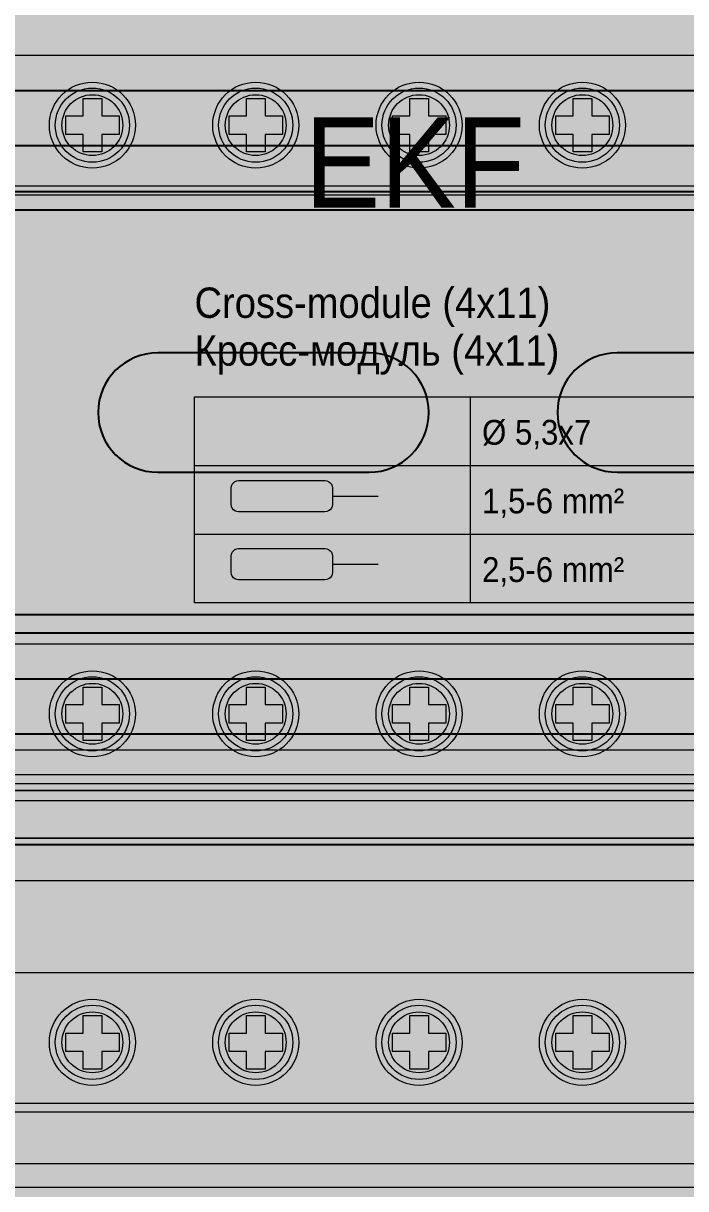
# Model space of a CAD drawing. Header units: millimetres. Extents: x -205 to 4335, y 0 to 4234.
# Drawn here: x 1491.1 to 1527.2, y 3467.2 to 3530.6 of the extents above; entities that cross this region are included whole.
import ezdxf

# ---------------------------------------------------------------- set-up
doc = ezdxf.new("R2010")
doc.units = ezdxf.units.MM
doc.layers.add('CP_DEVICES', color=7, linetype='Continuous')
for name, color, linetype, lineweight in [('EKF_DETAILS', 7, 'Continuous', 5), ('EKF_FILL', 7, 'Continuous', 5), ('EKF_LABELS', 7, 'Continuous', 5), ('EKF_TERMINALS', 7, 'Continuous', 5)]:
    doc.layers.add(name, color=color, linetype=linetype, lineweight=lineweight)
doc.styles.add('EKF_ARIAL', font='arial.ttf')

# ---------------------------------------------------------------- blocks, each defined once
blk = doc.blocks.new('A$Ca0305565')
at = {"color": 7, "linetype": 'Continuous', "lineweight": 25}
for p, q in [((414.5, 91.5), (35.5, 91.5)), ((414.5, 86), (35.5, 86)), ((68.25, 77.25), (56.75, 77.25)), ((93.25, 77.25), (81.75, 77.25)), ((56.75, 70.75), (68.25, 70.75)), ((81.75, 70.75), (93.25, 70.75)), ((414.5, 62), (35.5, 62)), ((414.5, 56.5), (35.5, 56.5)), ((35.5, 50.5), (414.5, 50.5))]:
    blk.add_line(p, q, dxfattribs=at)
at = {"color": 8, "linetype": 'Continuous', "lineweight": 25}
for p, q in [((414.5, 88.5), (35.5, 88.5)), ((414.5, 85), (35.5, 85)), ((414.5, 63), (35.5, 63)), ((414.5, 59.5), (35.5, 59.5))]:
    blk.add_line(p, q, dxfattribs=at)
at = {"color": 7, "linetype": 'Continuous', "lineweight": 25}
for centre, start, end in [((56.75, 74), 90, 270), ((68.25, 74), 0, 90), ((81.75, 74), 90, 270), ((68.25, 74), 270, 0)]:
    blk.add_arc(centre, 3.25, start, end, dxfattribs=at)
blk = doc.blocks.new('*U307')
blk.add_blockref('A$Ca0305565', (-12.005, 536.234))
blk = doc.blocks.new('EKF_CM_4x11')
at = {"layer": 'EKF_FILL', "true_color": 0xe3e8e5}
blk.add_hatch(color=254, dxfattribs=at).paths.add_polyline_path([(105.3, 88.1), (105.611, 88.059), (105.9, 87.939), (106.149, 87.749), (106.339, 87.5), (106.459, 87.211), (106.5, 86.9), (106.5, 1.2), (106.459, 0.889), (106.339, 0.6), (106.149, 0.351), (105.9, 0.161), (105.611, 0.041), (105.3, 0), (1.2, 0), (0.889, 0.041), (0.6, 0.161), (0.351, 0.351), (0.161, 0.6), (0.041, 0.889), (0, 1.2), (0, 86.9), (0.041, 87.211), (0.161, 87.5), (0.351, 87.749), (0.6, 87.939), (0.889, 88.059), (1.2, 88.1)])
at = {"layer": 'EKF_FILL', "true_color": 0x55564e}
blk.add_hatch(color=251, dxfattribs=at).paths.add_polyline_path([(103.3, 87.7), (103.481, 87.676), (103.65, 87.606), (103.795, 87.495), (103.906, 87.35), (103.976, 87.181), (104, 87), (104, 1.4), (103.976, 1.219), (103.906, 1.05), (103.795, 0.905), (103.65, 0.794), (103.481, 0.724), (103.3, 0.7), (3.2, 0.7), (3.019, 0.724), (2.85, 0.794), (2.705, 0.905), (2.594, 1.05), (2.524, 1.219), (2.5, 1.4), (2.5, 87), (2.524, 87.181), (2.594, 87.35), (2.705, 87.495), (2.85, 87.606), (3.019, 87.676), (3.2, 87.7)])
at = {"layer": 'EKF_FILL', "true_color": 0x66665a}
blk.add_hatch(color=251, dxfattribs=at).paths.add_polyline_path([(102.1, 86.5), (102.204, 86.486), (102.3, 86.446), (102.383, 86.383), (102.446, 86.3), (102.486, 86.204), (102.5, 86.1), (102.5, 2.3), (102.486, 2.196), (102.446, 2.1), (102.383, 2.017), (102.3, 1.954), (102.204, 1.914), (102.1, 1.9), (4.4, 1.9), (4.296, 1.914), (4.2, 1.954), (4.117, 2.017), (4.054, 2.1), (4.014, 2.196), (4, 2.3), (4, 86.1), (4.014, 86.204), (4.054, 86.3), (4.117, 86.383), (4.2, 86.446), (4.296, 86.486), (4.4, 86.5)])
at = {"layer": 'EKF_FILL', "true_color": 0x8b805d}
for points in [[(100, 63.481), (100.104, 63.467), (100.2, 63.427), (100.283, 63.363), (100.346, 63.281), (100.386, 63.184), (100.4, 63.081), (100.4, 56.281), (100.386, 56.177), (100.346, 56.081), (100.283, 55.998), (100.2, 55.934), (100.104, 55.894), (100, 55.881), (6.5, 55.881), (6.396, 55.894), (6.3, 55.934), (6.217, 55.998), (6.154, 56.081), (6.114, 56.177), (6.1, 56.281), (6.1, 63.081), (6.114, 63.184), (6.154, 63.281), (6.217, 63.363), (6.3, 63.427), (6.396, 63.467), (6.5, 63.481)], [(100, 31.463), (100.104, 31.45), (100.2, 31.41), (100.283, 31.346), (100.346, 31.264), (100.386, 31.167), (100.4, 31.064), (100.4, 24.264), (100.386, 24.16), (100.346, 24.064), (100.283, 23.981), (100.2, 23.917), (100.104, 23.877), (100, 23.863), (6.5, 23.863), (6.396, 23.877), (6.3, 23.917), (6.217, 23.981), (6.154, 24.064), (6.114, 24.16), (6.1, 24.264), (6.1, 31.064), (6.114, 31.167), (6.154, 31.264), (6.217, 31.346), (6.3, 31.41), (6.396, 31.45), (6.5, 31.463)], [(100, 13.596), (100.104, 13.582), (100.2, 13.542), (100.283, 13.478), (100.346, 13.396), (100.386, 13.299), (100.4, 13.196), (100.4, 6.396), (100.386, 6.292), (100.346, 6.196), (100.283, 6.113), (100.2, 6.049), (100.104, 6.009), (100, 5.996), (6.5, 5.996), (6.396, 6.009), (6.3, 6.049), (6.217, 6.113), (6.154, 6.196), (6.114, 6.292), (6.1, 6.396), (6.1, 13.196), (6.114, 13.299), (6.154, 13.396), (6.217, 13.478), (6.3, 13.542), (6.396, 13.582), (6.5, 13.596)]]:
    blk.add_hatch(color=45, dxfattribs=at).paths.add_polyline_path(points)
at = {"layer": 'EKF_FILL', "true_color": 0x625f4e}
for points in [[(20.03, 59.681), (20.01, 59.375), (19.95, 59.075), (19.852, 58.785), (19.716, 58.511), (19.546, 58.256), (19.345, 58.026), (19.115, 57.824), (18.86, 57.654), (18.585, 57.519), (18.296, 57.42), (17.995, 57.361), (17.69, 57.341), (17.385, 57.361), (17.084, 57.42), (16.795, 57.519), (16.52, 57.654), (16.265, 57.824), (16.035, 58.026), (15.834, 58.256), (15.664, 58.511), (15.528, 58.785), (15.43, 59.075), (15.37, 59.375), (15.35, 59.681), (15.37, 59.986), (15.43, 60.286), (15.528, 60.576), (15.664, 60.851), (15.834, 61.105), (16.035, 61.335), (16.265, 61.537), (16.52, 61.707), (16.795, 61.842), (17.084, 61.941), (17.385, 62.001), (17.69, 62.021), (17.995, 62.001), (18.296, 61.941), (18.585, 61.842), (18.86, 61.707), (19.115, 61.537), (19.345, 61.335), (19.546, 61.105), (19.716, 60.851), (19.852, 60.576), (19.95, 60.286), (20.01, 59.986)], [(28.92, 59.681), (28.9, 59.375), (28.84, 59.075), (28.742, 58.785), (28.606, 58.511), (28.436, 58.256), (28.235, 58.026), (28.005, 57.824), (27.75, 57.654), (27.475, 57.519), (27.186, 57.42), (26.885, 57.361), (26.58, 57.341), (26.275, 57.361), (25.974, 57.42), (25.685, 57.519), (25.41, 57.654), (25.155, 57.824), (24.925, 58.026), (24.724, 58.256), (24.554, 58.511), (24.418, 58.785), (24.32, 59.075), (24.26, 59.375), (24.24, 59.681), (24.26, 59.986), (24.32, 60.286), (24.418, 60.576), (24.554, 60.851), (24.724, 61.105), (24.925, 61.335), (25.155, 61.537), (25.41, 61.707), (25.685, 61.842), (25.974, 61.941), (26.275, 62.001), (26.58, 62.021), (26.885, 62.001), (27.186, 61.941), (27.475, 61.842), (27.75, 61.707), (28.005, 61.537), (28.235, 61.335), (28.436, 61.105), (28.606, 60.851), (28.742, 60.576), (28.84, 60.286), (28.9, 59.986)], [(37.81, 59.681), (37.79, 59.375), (37.73, 59.075), (37.632, 58.785), (37.496, 58.511), (37.326, 58.256), (37.125, 58.026), (36.895, 57.824), (36.64, 57.654), (36.365, 57.519), (36.076, 57.42), (35.775, 57.361), (35.47, 57.341), (35.165, 57.361), (34.864, 57.42), (34.575, 57.519), (34.3, 57.654), (34.045, 57.824), (33.815, 58.026), (33.614, 58.256), (33.444, 58.511), (33.308, 58.785), (33.21, 59.075), (33.15, 59.375), (33.13, 59.681), (33.15, 59.986), (33.21, 60.286), (33.308, 60.576), (33.444, 60.851), (33.614, 61.105), (33.815, 61.335), (34.045, 61.537), (34.3, 61.707), (34.575, 61.842), (34.864, 61.941), (35.165, 62.001), (35.47, 62.021), (35.775, 62.001), (36.076, 61.941), (36.365, 61.842), (36.64, 61.707), (36.895, 61.537), (37.125, 61.335), (37.326, 61.105), (37.496, 60.851), (37.632, 60.576), (37.73, 60.286), (37.79, 59.986)], [(46.7, 59.681), (46.68, 59.375), (46.62, 59.075), (46.522, 58.785), (46.386, 58.511), (46.216, 58.256), (46.015, 58.026), (45.785, 57.824), (45.53, 57.654), (45.255, 57.519), (44.966, 57.42), (44.665, 57.361), (44.36, 57.341), (44.055, 57.361), (43.754, 57.42), (43.465, 57.519), (43.19, 57.654), (42.935, 57.824), (42.705, 58.026), (42.504, 58.256), (42.334, 58.511), (42.198, 58.785), (42.1, 59.075), (42.04, 59.375), (42.02, 59.681), (42.04, 59.986), (42.1, 60.286), (42.198, 60.576), (42.334, 60.851), (42.504, 61.105), (42.705, 61.335), (42.935, 61.537), (43.19, 61.707), (43.465, 61.842), (43.754, 61.941), (44.055, 62.001), (44.36, 62.021), (44.665, 62.001), (44.966, 61.941), (45.255, 61.842), (45.53, 61.707), (45.785, 61.537), (46.015, 61.335), (46.216, 61.105), (46.386, 60.851), (46.522, 60.576), (46.62, 60.286), (46.68, 59.986)], [(20.03, 27.664), (20.01, 27.358), (19.95, 27.058), (19.852, 26.768), (19.716, 26.494), (19.546, 26.239), (19.345, 26.009), (19.115, 25.807), (18.86, 25.637), (18.585, 25.502), (18.296, 25.403), (17.995, 25.344), (17.69, 25.324), (17.385, 25.344), (17.084, 25.403), (16.795, 25.502), (16.52, 25.637), (16.265, 25.807), (16.035, 26.009), (15.834, 26.239), (15.664, 26.494), (15.528, 26.768), (15.43, 27.058), (15.37, 27.358), (15.35, 27.664), (15.37, 27.969), (15.43, 28.269), (15.528, 28.559), (15.664, 28.834), (15.834, 29.088), (16.035, 29.318), (16.265, 29.52), (16.52, 29.69), (16.795, 29.825), (17.084, 29.924), (17.385, 29.983), (17.69, 30.004), (17.995, 29.983), (18.296, 29.924), (18.585, 29.825), (18.86, 29.69), (19.115, 29.52), (19.345, 29.318), (19.546, 29.088), (19.716, 28.834), (19.852, 28.559), (19.95, 28.269), (20.01, 27.969)], [(28.92, 27.664), (28.9, 27.358), (28.84, 27.058), (28.742, 26.768), (28.606, 26.494), (28.436, 26.239), (28.235, 26.009), (28.005, 25.807), (27.75, 25.637), (27.475, 25.502), (27.186, 25.403), (26.885, 25.344), (26.58, 25.324), (26.275, 25.344), (25.974, 25.403), (25.685, 25.502), (25.41, 25.637), (25.155, 25.807), (24.925, 26.009), (24.724, 26.239), (24.554, 26.494), (24.418, 26.768), (24.32, 27.058), (24.26, 27.358), (24.24, 27.664), (24.26, 27.969), (24.32, 28.269), (24.418, 28.559), (24.554, 28.834), (24.724, 29.088), (24.925, 29.318), (25.155, 29.52), (25.41, 29.69), (25.685, 29.825), (25.974, 29.924), (26.275, 29.983), (26.58, 30.004), (26.885, 29.983), (27.186, 29.924), (27.475, 29.825), (27.75, 29.69), (28.005, 29.52), (28.235, 29.318), (28.436, 29.088), (28.606, 28.834), (28.742, 28.559), (28.84, 28.269), (28.9, 27.969)], [(37.81, 27.664), (37.79, 27.358), (37.73, 27.058), (37.632, 26.768), (37.496, 26.494), (37.326, 26.239), (37.125, 26.009), (36.895, 25.807), (36.64, 25.637), (36.365, 25.502), (36.076, 25.403), (35.775, 25.344), (35.47, 25.324), (35.165, 25.344), (34.864, 25.403), (34.575, 25.502), (34.3, 25.637), (34.045, 25.807), (33.815, 26.009), (33.614, 26.239), (33.444, 26.494), (33.308, 26.768), (33.21, 27.058), (33.15, 27.358), (33.13, 27.664), (33.15, 27.969), (33.21, 28.269), (33.308, 28.559), (33.444, 28.834), (33.614, 29.088), (33.815, 29.318), (34.045, 29.52), (34.3, 29.69), (34.575, 29.825), (34.864, 29.924), (35.165, 29.983), (35.47, 30.004), (35.775, 29.983), (36.076, 29.924), (36.365, 29.825), (36.64, 29.69), (36.895, 29.52), (37.125, 29.318), (37.326, 29.088), (37.496, 28.834), (37.632, 28.559), (37.73, 28.269), (37.79, 27.969)], [(46.7, 27.664), (46.68, 27.358), (46.62, 27.058), (46.522, 26.768), (46.386, 26.494), (46.216, 26.239), (46.015, 26.009), (45.785, 25.807), (45.53, 25.637), (45.255, 25.502), (44.966, 25.403), (44.665, 25.344), (44.36, 25.324), (44.055, 25.344), (43.754, 25.403), (43.465, 25.502), (43.19, 25.637), (42.935, 25.807), (42.705, 26.009), (42.504, 26.239), (42.334, 26.494), (42.198, 26.768), (42.1, 27.058), (42.04, 27.358), (42.02, 27.664), (42.04, 27.969), (42.1, 28.269), (42.198, 28.559), (42.334, 28.834), (42.504, 29.088), (42.705, 29.318), (42.935, 29.52), (43.19, 29.69), (43.465, 29.825), (43.754, 29.924), (44.055, 29.983), (44.36, 30.004), (44.665, 29.983), (44.966, 29.924), (45.255, 29.825), (45.53, 29.69), (45.785, 29.52), (46.015, 29.318), (46.216, 29.088), (46.386, 28.834), (46.522, 28.559), (46.62, 28.269), (46.68, 27.969)], [(20.03, 9.796), (20.01, 9.49), (19.95, 9.19), (19.852, 8.9), (19.716, 8.626), (19.546, 8.371), (19.345, 8.141), (19.115, 7.939), (18.86, 7.769), (18.585, 7.634), (18.296, 7.535), (17.995, 7.476), (17.69, 7.456), (17.385, 7.476), (17.084, 7.535), (16.795, 7.634), (16.52, 7.769), (16.265, 7.939), (16.035, 8.141), (15.834, 8.371), (15.664, 8.626), (15.528, 8.9), (15.43, 9.19), (15.37, 9.49), (15.35, 9.796), (15.37, 10.101), (15.43, 10.401), (15.528, 10.691), (15.664, 10.966), (15.834, 11.22), (16.035, 11.45), (16.265, 11.652), (16.52, 11.822), (16.795, 11.957), (17.084, 12.056), (17.385, 12.116), (17.69, 12.136), (17.995, 12.116), (18.296, 12.056), (18.585, 11.957), (18.86, 11.822), (19.115, 11.652), (19.345, 11.45), (19.546, 11.22), (19.716, 10.966), (19.852, 10.691), (19.95, 10.401), (20.01, 10.101)], [(28.92, 9.796), (28.9, 9.49), (28.84, 9.19), (28.742, 8.9), (28.606, 8.626), (28.436, 8.371), (28.235, 8.141), (28.005, 7.939), (27.75, 7.769), (27.475, 7.634), (27.186, 7.535), (26.885, 7.476), (26.58, 7.456), (26.275, 7.476), (25.974, 7.535), (25.685, 7.634), (25.41, 7.769), (25.155, 7.939), (24.925, 8.141), (24.724, 8.371), (24.554, 8.626), (24.418, 8.9), (24.32, 9.19), (24.26, 9.49), (24.24, 9.796), (24.26, 10.101), (24.32, 10.401), (24.418, 10.691), (24.554, 10.966), (24.724, 11.22), (24.925, 11.45), (25.155, 11.652), (25.41, 11.822), (25.685, 11.957), (25.974, 12.056), (26.275, 12.116), (26.58, 12.136), (26.885, 12.116), (27.186, 12.056), (27.475, 11.957), (27.75, 11.822), (28.005, 11.652), (28.235, 11.45), (28.436, 11.22), (28.606, 10.966), (28.742, 10.691), (28.84, 10.401), (28.9, 10.101)], [(37.81, 9.796), (37.79, 9.49), (37.73, 9.19), (37.632, 8.9), (37.496, 8.626), (37.326, 8.371), (37.125, 8.141), (36.895, 7.939), (36.64, 7.769), (36.365, 7.634), (36.076, 7.535), (35.775, 7.476), (35.47, 7.456), (35.165, 7.476), (34.864, 7.535), (34.575, 7.634), (34.3, 7.769), (34.045, 7.939), (33.815, 8.141), (33.614, 8.371), (33.444, 8.626), (33.308, 8.9), (33.21, 9.19), (33.15, 9.49), (33.13, 9.796), (33.15, 10.101), (33.21, 10.401), (33.308, 10.691), (33.444, 10.966), (33.614, 11.22), (33.815, 11.45), (34.045, 11.652), (34.3, 11.822), (34.575, 11.957), (34.864, 12.056), (35.165, 12.116), (35.47, 12.136), (35.775, 12.116), (36.076, 12.056), (36.365, 11.957), (36.64, 11.822), (36.895, 11.652), (37.125, 11.45), (37.326, 11.22), (37.496, 10.966), (37.632, 10.691), (37.73, 10.401), (37.79, 10.101)], [(46.7, 9.796), (46.68, 9.49), (46.62, 9.19), (46.522, 8.9), (46.386, 8.626), (46.216, 8.371), (46.015, 8.141), (45.785, 7.939), (45.53, 7.769), (45.255, 7.634), (44.966, 7.535), (44.665, 7.476), (44.36, 7.456), (44.055, 7.476), (43.754, 7.535), (43.465, 7.634), (43.19, 7.769), (42.935, 7.939), (42.705, 8.141), (42.504, 8.371), (42.334, 8.626), (42.198, 8.9), (42.1, 9.19), (42.04, 9.49), (42.02, 9.796), (42.04, 10.101), (42.1, 10.401), (42.198, 10.691), (42.334, 10.966), (42.504, 11.22), (42.705, 11.45), (42.935, 11.652), (43.19, 11.822), (43.465, 11.957), (43.754, 12.056), (44.055, 12.116), (44.36, 12.136), (44.665, 12.116), (44.966, 12.056), (45.255, 11.957), (45.53, 11.822), (45.785, 11.652), (46.015, 11.45), (46.216, 11.22), (46.386, 10.966), (46.522, 10.691), (46.62, 10.401), (46.68, 10.101)]]:
    blk.add_hatch(color=251, dxfattribs=at).paths.add_polyline_path(points)
at = {"layer": 'EKF_FILL', "true_color": 0x909087}
for points in [[(19.71, 59.681), (19.693, 59.417), (19.641, 59.158), (19.556, 58.908), (19.439, 58.671), (19.293, 58.451), (19.118, 58.252), (18.92, 58.078), (18.7, 57.931), (18.463, 57.814), (18.213, 57.729), (17.954, 57.678), (17.69, 57.661), (17.426, 57.678), (17.167, 57.729), (16.917, 57.814), (16.68, 57.931), (16.46, 58.078), (16.262, 58.252), (16.087, 58.451), (15.941, 58.671), (15.824, 58.908), (15.739, 59.158), (15.687, 59.417), (15.67, 59.681), (15.687, 59.944), (15.739, 60.203), (15.824, 60.454), (15.941, 60.691), (16.087, 60.91), (16.262, 61.109), (16.46, 61.283), (16.68, 61.43), (16.917, 61.547), (17.167, 61.632), (17.426, 61.683), (17.69, 61.701), (17.954, 61.683), (18.213, 61.632), (18.463, 61.547), (18.7, 61.43), (18.92, 61.283), (19.118, 61.109), (19.293, 60.91), (19.439, 60.691), (19.556, 60.454), (19.641, 60.203), (19.693, 59.944)], [(28.6, 59.681), (28.583, 59.417), (28.531, 59.158), (28.446, 58.908), (28.329, 58.671), (28.183, 58.451), (28.008, 58.252), (27.81, 58.078), (27.59, 57.931), (27.353, 57.814), (27.103, 57.729), (26.844, 57.678), (26.58, 57.661), (26.316, 57.678), (26.057, 57.729), (25.807, 57.814), (25.57, 57.931), (25.35, 58.078), (25.152, 58.252), (24.977, 58.451), (24.831, 58.671), (24.714, 58.908), (24.629, 59.158), (24.577, 59.417), (24.56, 59.681), (24.577, 59.944), (24.629, 60.203), (24.714, 60.454), (24.831, 60.691), (24.977, 60.91), (25.152, 61.109), (25.35, 61.283), (25.57, 61.43), (25.807, 61.547), (26.057, 61.632), (26.316, 61.683), (26.58, 61.701), (26.844, 61.683), (27.103, 61.632), (27.353, 61.547), (27.59, 61.43), (27.81, 61.283), (28.008, 61.109), (28.183, 60.91), (28.329, 60.691), (28.446, 60.454), (28.531, 60.203), (28.583, 59.944)], [(37.49, 59.681), (37.473, 59.417), (37.421, 59.158), (37.336, 58.908), (37.219, 58.671), (37.073, 58.451), (36.898, 58.252), (36.7, 58.078), (36.48, 57.931), (36.243, 57.814), (35.993, 57.729), (35.734, 57.678), (35.47, 57.661), (35.206, 57.678), (34.947, 57.729), (34.697, 57.814), (34.46, 57.931), (34.24, 58.078), (34.042, 58.252), (33.867, 58.451), (33.721, 58.671), (33.604, 58.908), (33.519, 59.158), (33.467, 59.417), (33.45, 59.681), (33.467, 59.944), (33.519, 60.203), (33.604, 60.454), (33.721, 60.691), (33.867, 60.91), (34.042, 61.109), (34.24, 61.283), (34.46, 61.43), (34.697, 61.547), (34.947, 61.632), (35.206, 61.683), (35.47, 61.701), (35.734, 61.683), (35.993, 61.632), (36.243, 61.547), (36.48, 61.43), (36.7, 61.283), (36.898, 61.109), (37.073, 60.91), (37.219, 60.691), (37.336, 60.454), (37.421, 60.203), (37.473, 59.944)], [(46.38, 59.681), (46.363, 59.417), (46.311, 59.158), (46.226, 58.908), (46.109, 58.671), (45.963, 58.451), (45.788, 58.252), (45.59, 58.078), (45.37, 57.931), (45.133, 57.814), (44.883, 57.729), (44.624, 57.678), (44.36, 57.661), (44.096, 57.678), (43.837, 57.729), (43.587, 57.814), (43.35, 57.931), (43.13, 58.078), (42.932, 58.252), (42.757, 58.451), (42.611, 58.671), (42.494, 58.908), (42.409, 59.158), (42.357, 59.417), (42.34, 59.681), (42.357, 59.944), (42.409, 60.203), (42.494, 60.454), (42.611, 60.691), (42.757, 60.91), (42.932, 61.109), (43.13, 61.283), (43.35, 61.43), (43.587, 61.547), (43.837, 61.632), (44.096, 61.683), (44.36, 61.701), (44.624, 61.683), (44.883, 61.632), (45.133, 61.547), (45.37, 61.43), (45.59, 61.283), (45.788, 61.109), (45.963, 60.91), (46.109, 60.691), (46.226, 60.454), (46.311, 60.203), (46.363, 59.944)], [(19.71, 27.664), (19.693, 27.4), (19.641, 27.141), (19.556, 26.89), (19.439, 26.654), (19.293, 26.434), (19.118, 26.235), (18.92, 26.061), (18.7, 25.914), (18.463, 25.797), (18.213, 25.712), (17.954, 25.661), (17.69, 25.643), (17.426, 25.661), (17.167, 25.712), (16.917, 25.797), (16.68, 25.914), (16.46, 26.061), (16.262, 26.235), (16.087, 26.434), (15.941, 26.654), (15.824, 26.89), (15.739, 27.141), (15.687, 27.4), (15.67, 27.664), (15.687, 27.927), (15.739, 28.186), (15.824, 28.437), (15.941, 28.674), (16.087, 28.893), (16.262, 29.092), (16.46, 29.266), (16.68, 29.413), (16.917, 29.53), (17.167, 29.615), (17.426, 29.666), (17.69, 29.684), (17.954, 29.666), (18.213, 29.615), (18.463, 29.53), (18.7, 29.413), (18.92, 29.266), (19.118, 29.092), (19.293, 28.893), (19.439, 28.674), (19.556, 28.437), (19.641, 28.186), (19.693, 27.927)], [(28.6, 27.664), (28.583, 27.4), (28.531, 27.141), (28.446, 26.89), (28.329, 26.654), (28.183, 26.434), (28.008, 26.235), (27.81, 26.061), (27.59, 25.914), (27.353, 25.797), (27.103, 25.712), (26.844, 25.661), (26.58, 25.643), (26.316, 25.661), (26.057, 25.712), (25.807, 25.797), (25.57, 25.914), (25.35, 26.061), (25.152, 26.235), (24.977, 26.434), (24.831, 26.654), (24.714, 26.89), (24.629, 27.141), (24.577, 27.4), (24.56, 27.664), (24.577, 27.927), (24.629, 28.186), (24.714, 28.437), (24.831, 28.674), (24.977, 28.893), (25.152, 29.092), (25.35, 29.266), (25.57, 29.413), (25.807, 29.53), (26.057, 29.615), (26.316, 29.666), (26.58, 29.684), (26.844, 29.666), (27.103, 29.615), (27.353, 29.53), (27.59, 29.413), (27.81, 29.266), (28.008, 29.092), (28.183, 28.893), (28.329, 28.674), (28.446, 28.437), (28.531, 28.186), (28.583, 27.927)], [(37.49, 27.664), (37.473, 27.4), (37.421, 27.141), (37.336, 26.89), (37.219, 26.654), (37.073, 26.434), (36.898, 26.235), (36.7, 26.061), (36.48, 25.914), (36.243, 25.797), (35.993, 25.712), (35.734, 25.661), (35.47, 25.643), (35.206, 25.661), (34.947, 25.712), (34.697, 25.797), (34.46, 25.914), (34.24, 26.061), (34.042, 26.235), (33.867, 26.434), (33.721, 26.654), (33.604, 26.89), (33.519, 27.141), (33.467, 27.4), (33.45, 27.664), (33.467, 27.927), (33.519, 28.186), (33.604, 28.437), (33.721, 28.674), (33.867, 28.893), (34.042, 29.092), (34.24, 29.266), (34.46, 29.413), (34.697, 29.53), (34.947, 29.615), (35.206, 29.666), (35.47, 29.684), (35.734, 29.666), (35.993, 29.615), (36.243, 29.53), (36.48, 29.413), (36.7, 29.266), (36.898, 29.092), (37.073, 28.893), (37.219, 28.674), (37.336, 28.437), (37.421, 28.186), (37.473, 27.927)], [(46.38, 27.664), (46.363, 27.4), (46.311, 27.141), (46.226, 26.89), (46.109, 26.654), (45.963, 26.434), (45.788, 26.235), (45.59, 26.061), (45.37, 25.914), (45.133, 25.797), (44.883, 25.712), (44.624, 25.661), (44.36, 25.643), (44.096, 25.661), (43.837, 25.712), (43.587, 25.797), (43.35, 25.914), (43.13, 26.061), (42.932, 26.235), (42.757, 26.434), (42.611, 26.654), (42.494, 26.89), (42.409, 27.141), (42.357, 27.4), (42.34, 27.664), (42.357, 27.927), (42.409, 28.186), (42.494, 28.437), (42.611, 28.674), (42.757, 28.893), (42.932, 29.092), (43.13, 29.266), (43.35, 29.413), (43.587, 29.53), (43.837, 29.615), (44.096, 29.666), (44.36, 29.684), (44.624, 29.666), (44.883, 29.615), (45.133, 29.53), (45.37, 29.413), (45.59, 29.266), (45.788, 29.092), (45.963, 28.893), (46.109, 28.674), (46.226, 28.437), (46.311, 28.186), (46.363, 27.927)], [(19.71, 9.796), (19.693, 9.532), (19.641, 9.273), (19.556, 9.023), (19.439, 8.786), (19.293, 8.566), (19.118, 8.367), (18.92, 8.193), (18.7, 8.046), (18.463, 7.929), (18.213, 7.844), (17.954, 7.793), (17.69, 7.776), (17.426, 7.793), (17.167, 7.844), (16.917, 7.929), (16.68, 8.046), (16.46, 8.193), (16.262, 8.367), (16.087, 8.566), (15.941, 8.786), (15.824, 9.023), (15.739, 9.273), (15.687, 9.532), (15.67, 9.796), (15.687, 10.059), (15.739, 10.318), (15.824, 10.569), (15.941, 10.806), (16.087, 11.025), (16.262, 11.224), (16.46, 11.398), (16.68, 11.545), (16.917, 11.662), (17.167, 11.747), (17.426, 11.798), (17.69, 11.816), (17.954, 11.798), (18.213, 11.747), (18.463, 11.662), (18.7, 11.545), (18.92, 11.398), (19.118, 11.224), (19.293, 11.025), (19.439, 10.806), (19.556, 10.569), (19.641, 10.318), (19.693, 10.059)], [(28.6, 9.796), (28.583, 9.532), (28.531, 9.273), (28.446, 9.023), (28.329, 8.786), (28.183, 8.566), (28.008, 8.367), (27.81, 8.193), (27.59, 8.046), (27.353, 7.929), (27.103, 7.844), (26.844, 7.793), (26.58, 7.776), (26.316, 7.793), (26.057, 7.844), (25.807, 7.929), (25.57, 8.046), (25.35, 8.193), (25.152, 8.367), (24.977, 8.566), (24.831, 8.786), (24.714, 9.023), (24.629, 9.273), (24.577, 9.532), (24.56, 9.796), (24.577, 10.059), (24.629, 10.318), (24.714, 10.569), (24.831, 10.806), (24.977, 11.025), (25.152, 11.224), (25.35, 11.398), (25.57, 11.545), (25.807, 11.662), (26.057, 11.747), (26.316, 11.798), (26.58, 11.816), (26.844, 11.798), (27.103, 11.747), (27.353, 11.662), (27.59, 11.545), (27.81, 11.398), (28.008, 11.224), (28.183, 11.025), (28.329, 10.806), (28.446, 10.569), (28.531, 10.318), (28.583, 10.059)], [(37.49, 9.796), (37.473, 9.532), (37.421, 9.273), (37.336, 9.023), (37.219, 8.786), (37.073, 8.566), (36.898, 8.367), (36.7, 8.193), (36.48, 8.046), (36.243, 7.929), (35.993, 7.844), (35.734, 7.793), (35.47, 7.776), (35.206, 7.793), (34.947, 7.844), (34.697, 7.929), (34.46, 8.046), (34.24, 8.193), (34.042, 8.367), (33.867, 8.566), (33.721, 8.786), (33.604, 9.023), (33.519, 9.273), (33.467, 9.532), (33.45, 9.796), (33.467, 10.059), (33.519, 10.318), (33.604, 10.569), (33.721, 10.806), (33.867, 11.025), (34.042, 11.224), (34.24, 11.398), (34.46, 11.545), (34.697, 11.662), (34.947, 11.747), (35.206, 11.798), (35.47, 11.816), (35.734, 11.798), (35.993, 11.747), (36.243, 11.662), (36.48, 11.545), (36.7, 11.398), (36.898, 11.224), (37.073, 11.025), (37.219, 10.806), (37.336, 10.569), (37.421, 10.318), (37.473, 10.059)], [(46.38, 9.796), (46.363, 9.532), (46.311, 9.273), (46.226, 9.023), (46.109, 8.786), (45.963, 8.566), (45.788, 8.367), (45.59, 8.193), (45.37, 8.046), (45.133, 7.929), (44.883, 7.844), (44.624, 7.793), (44.36, 7.776), (44.096, 7.793), (43.837, 7.844), (43.587, 7.929), (43.35, 8.046), (43.13, 8.193), (42.932, 8.367), (42.757, 8.566), (42.611, 8.786), (42.494, 9.023), (42.409, 9.273), (42.357, 9.532), (42.34, 9.796), (42.357, 10.059), (42.409, 10.318), (42.494, 10.569), (42.611, 10.806), (42.757, 11.025), (42.932, 11.224), (43.13, 11.398), (43.35, 11.545), (43.587, 11.662), (43.837, 11.747), (44.096, 11.798), (44.36, 11.816), (44.624, 11.798), (44.883, 11.747), (45.133, 11.662), (45.37, 11.545), (45.59, 11.398), (45.788, 11.224), (45.963, 11.025), (46.109, 10.806), (46.226, 10.569), (46.311, 10.318), (46.363, 10.059)]]:
    blk.add_hatch(color=252, dxfattribs=at).paths.add_polyline_path(points)
at = {"layer": 'EKF_FILL', "true_color": 0x797d75}
for points in [[(19.346, 59.681), (19.332, 59.464), (19.29, 59.252), (19.22, 59.047), (19.124, 58.852), (19.004, 58.672), (18.861, 58.509), (18.698, 58.366), (18.518, 58.246), (18.324, 58.15), (18.119, 58.081), (17.906, 58.038), (17.69, 58.024), (17.474, 58.038), (17.261, 58.081), (17.056, 58.15), (16.862, 58.246), (16.682, 58.366), (16.519, 58.509), (16.376, 58.672), (16.256, 58.852), (16.16, 59.047), (16.09, 59.252), (16.048, 59.464), (16.034, 59.681), (16.048, 59.897), (16.09, 60.109), (16.16, 60.314), (16.256, 60.509), (16.376, 60.689), (16.519, 60.852), (16.682, 60.995), (16.862, 61.115), (17.056, 61.211), (17.261, 61.281), (17.474, 61.323), (17.69, 61.337), (17.906, 61.323), (18.119, 61.281), (18.324, 61.211), (18.518, 61.115), (18.698, 60.995), (18.861, 60.852), (19.004, 60.689), (19.124, 60.509), (19.22, 60.314), (19.29, 60.109), (19.332, 59.897)], [(28.236, 59.681), (28.222, 59.464), (28.18, 59.252), (28.11, 59.047), (28.014, 58.852), (27.894, 58.672), (27.751, 58.509), (27.588, 58.366), (27.408, 58.246), (27.214, 58.15), (27.009, 58.081), (26.796, 58.038), (26.58, 58.024), (26.364, 58.038), (26.151, 58.081), (25.946, 58.15), (25.752, 58.246), (25.572, 58.366), (25.409, 58.509), (25.266, 58.672), (25.146, 58.852), (25.05, 59.047), (24.98, 59.252), (24.938, 59.464), (24.924, 59.681), (24.938, 59.897), (24.98, 60.109), (25.05, 60.314), (25.146, 60.509), (25.266, 60.689), (25.409, 60.852), (25.572, 60.995), (25.752, 61.115), (25.946, 61.211), (26.151, 61.281), (26.364, 61.323), (26.58, 61.337), (26.796, 61.323), (27.009, 61.281), (27.214, 61.211), (27.408, 61.115), (27.588, 60.995), (27.751, 60.852), (27.894, 60.689), (28.014, 60.509), (28.11, 60.314), (28.18, 60.109), (28.222, 59.897)], [(37.126, 59.681), (37.112, 59.464), (37.07, 59.252), (37, 59.047), (36.904, 58.852), (36.784, 58.672), (36.641, 58.509), (36.478, 58.366), (36.298, 58.246), (36.104, 58.15), (35.899, 58.081), (35.686, 58.038), (35.47, 58.024), (35.254, 58.038), (35.041, 58.081), (34.836, 58.15), (34.642, 58.246), (34.462, 58.366), (34.299, 58.509), (34.156, 58.672), (34.036, 58.852), (33.94, 59.047), (33.87, 59.252), (33.828, 59.464), (33.814, 59.681), (33.828, 59.897), (33.87, 60.109), (33.94, 60.314), (34.036, 60.509), (34.156, 60.689), (34.299, 60.852), (34.462, 60.995), (34.642, 61.115), (34.836, 61.211), (35.041, 61.281), (35.254, 61.323), (35.47, 61.337), (35.686, 61.323), (35.899, 61.281), (36.104, 61.211), (36.298, 61.115), (36.478, 60.995), (36.641, 60.852), (36.784, 60.689), (36.904, 60.509), (37, 60.314), (37.07, 60.109), (37.112, 59.897)], [(46.016, 59.681), (46.002, 59.464), (45.96, 59.252), (45.89, 59.047), (45.794, 58.852), (45.674, 58.672), (45.531, 58.509), (45.368, 58.366), (45.188, 58.246), (44.994, 58.15), (44.789, 58.081), (44.576, 58.038), (44.36, 58.024), (44.144, 58.038), (43.931, 58.081), (43.726, 58.15), (43.532, 58.246), (43.352, 58.366), (43.189, 58.509), (43.046, 58.672), (42.926, 58.852), (42.83, 59.047), (42.76, 59.252), (42.718, 59.464), (42.704, 59.681), (42.718, 59.897), (42.76, 60.109), (42.83, 60.314), (42.926, 60.509), (43.046, 60.689), (43.189, 60.852), (43.352, 60.995), (43.532, 61.115), (43.726, 61.211), (43.931, 61.281), (44.144, 61.323), (44.36, 61.337), (44.576, 61.323), (44.789, 61.281), (44.994, 61.211), (45.188, 61.115), (45.368, 60.995), (45.531, 60.852), (45.674, 60.689), (45.794, 60.509), (45.89, 60.314), (45.96, 60.109), (46.002, 59.897)], [(19.346, 27.664), (19.332, 27.447), (19.29, 27.235), (19.22, 27.03), (19.124, 26.835), (19.004, 26.655), (18.861, 26.492), (18.698, 26.349), (18.518, 26.229), (18.324, 26.133), (18.119, 26.064), (17.906, 26.021), (17.69, 26.007), (17.474, 26.021), (17.261, 26.064), (17.056, 26.133), (16.862, 26.229), (16.682, 26.349), (16.519, 26.492), (16.376, 26.655), (16.256, 26.835), (16.16, 27.03), (16.09, 27.235), (16.048, 27.447), (16.034, 27.664), (16.048, 27.88), (16.09, 28.092), (16.16, 28.297), (16.256, 28.492), (16.376, 28.672), (16.519, 28.835), (16.682, 28.978), (16.862, 29.098), (17.056, 29.194), (17.261, 29.263), (17.474, 29.306), (17.69, 29.32), (17.906, 29.306), (18.119, 29.263), (18.324, 29.194), (18.518, 29.098), (18.698, 28.978), (18.861, 28.835), (19.004, 28.672), (19.124, 28.492), (19.22, 28.297), (19.29, 28.092), (19.332, 27.88)], [(28.236, 27.664), (28.222, 27.447), (28.18, 27.235), (28.11, 27.03), (28.014, 26.835), (27.894, 26.655), (27.751, 26.492), (27.588, 26.349), (27.408, 26.229), (27.214, 26.133), (27.009, 26.064), (26.796, 26.021), (26.58, 26.007), (26.364, 26.021), (26.151, 26.064), (25.946, 26.133), (25.752, 26.229), (25.572, 26.349), (25.409, 26.492), (25.266, 26.655), (25.146, 26.835), (25.05, 27.03), (24.98, 27.235), (24.938, 27.447), (24.924, 27.664), (24.938, 27.88), (24.98, 28.092), (25.05, 28.297), (25.146, 28.492), (25.266, 28.672), (25.409, 28.835), (25.572, 28.978), (25.752, 29.098), (25.946, 29.194), (26.151, 29.263), (26.364, 29.306), (26.58, 29.32), (26.796, 29.306), (27.009, 29.263), (27.214, 29.194), (27.408, 29.098), (27.588, 28.978), (27.751, 28.835), (27.894, 28.672), (28.014, 28.492), (28.11, 28.297), (28.18, 28.092), (28.222, 27.88)], [(37.126, 27.664), (37.112, 27.447), (37.07, 27.235), (37, 27.03), (36.904, 26.835), (36.784, 26.655), (36.641, 26.492), (36.478, 26.349), (36.298, 26.229), (36.104, 26.133), (35.899, 26.064), (35.686, 26.021), (35.47, 26.007), (35.254, 26.021), (35.041, 26.064), (34.836, 26.133), (34.642, 26.229), (34.462, 26.349), (34.299, 26.492), (34.156, 26.655), (34.036, 26.835), (33.94, 27.03), (33.87, 27.235), (33.828, 27.447), (33.814, 27.664), (33.828, 27.88), (33.87, 28.092), (33.94, 28.297), (34.036, 28.492), (34.156, 28.672), (34.299, 28.835), (34.462, 28.978), (34.642, 29.098), (34.836, 29.194), (35.041, 29.263), (35.254, 29.306), (35.47, 29.32), (35.686, 29.306), (35.899, 29.263), (36.104, 29.194), (36.298, 29.098), (36.478, 28.978), (36.641, 28.835), (36.784, 28.672), (36.904, 28.492), (37, 28.297), (37.07, 28.092), (37.112, 27.88)], [(46.016, 27.664), (46.002, 27.447), (45.96, 27.235), (45.89, 27.03), (45.794, 26.835), (45.674, 26.655), (45.531, 26.492), (45.368, 26.349), (45.188, 26.229), (44.994, 26.133), (44.789, 26.064), (44.576, 26.021), (44.36, 26.007), (44.144, 26.021), (43.931, 26.064), (43.726, 26.133), (43.532, 26.229), (43.352, 26.349), (43.189, 26.492), (43.046, 26.655), (42.926, 26.835), (42.83, 27.03), (42.76, 27.235), (42.718, 27.447), (42.704, 27.664), (42.718, 27.88), (42.76, 28.092), (42.83, 28.297), (42.926, 28.492), (43.046, 28.672), (43.189, 28.835), (43.352, 28.978), (43.532, 29.098), (43.726, 29.194), (43.931, 29.263), (44.144, 29.306), (44.36, 29.32), (44.576, 29.306), (44.789, 29.263), (44.994, 29.194), (45.188, 29.098), (45.368, 28.978), (45.531, 28.835), (45.674, 28.672), (45.794, 28.492), (45.89, 28.297), (45.96, 28.092), (46.002, 27.88)], [(19.346, 9.796), (19.332, 9.579), (19.29, 9.367), (19.22, 9.162), (19.124, 8.967), (19.004, 8.787), (18.861, 8.624), (18.698, 8.481), (18.518, 8.361), (18.324, 8.265), (18.119, 8.196), (17.906, 8.153), (17.69, 8.139), (17.474, 8.153), (17.261, 8.196), (17.056, 8.265), (16.862, 8.361), (16.682, 8.481), (16.519, 8.624), (16.376, 8.787), (16.256, 8.967), (16.16, 9.162), (16.09, 9.367), (16.048, 9.579), (16.034, 9.796), (16.048, 10.012), (16.09, 10.224), (16.16, 10.429), (16.256, 10.624), (16.376, 10.804), (16.519, 10.967), (16.682, 11.11), (16.862, 11.23), (17.056, 11.326), (17.261, 11.396), (17.474, 11.438), (17.69, 11.452), (17.906, 11.438), (18.119, 11.396), (18.324, 11.326), (18.518, 11.23), (18.698, 11.11), (18.861, 10.967), (19.004, 10.804), (19.124, 10.624), (19.22, 10.429), (19.29, 10.224), (19.332, 10.012)], [(28.236, 9.796), (28.222, 9.579), (28.18, 9.367), (28.11, 9.162), (28.014, 8.967), (27.894, 8.787), (27.751, 8.624), (27.588, 8.481), (27.408, 8.361), (27.214, 8.265), (27.009, 8.196), (26.796, 8.153), (26.58, 8.139), (26.364, 8.153), (26.151, 8.196), (25.946, 8.265), (25.752, 8.361), (25.572, 8.481), (25.409, 8.624), (25.266, 8.787), (25.146, 8.967), (25.05, 9.162), (24.98, 9.367), (24.938, 9.579), (24.924, 9.796), (24.938, 10.012), (24.98, 10.224), (25.05, 10.429), (25.146, 10.624), (25.266, 10.804), (25.409, 10.967), (25.572, 11.11), (25.752, 11.23), (25.946, 11.326), (26.151, 11.396), (26.364, 11.438), (26.58, 11.452), (26.796, 11.438), (27.009, 11.396), (27.214, 11.326), (27.408, 11.23), (27.588, 11.11), (27.751, 10.967), (27.894, 10.804), (28.014, 10.624), (28.11, 10.429), (28.18, 10.224), (28.222, 10.012)], [(37.126, 9.796), (37.112, 9.579), (37.07, 9.367), (37, 9.162), (36.904, 8.967), (36.784, 8.787), (36.641, 8.624), (36.478, 8.481), (36.298, 8.361), (36.104, 8.265), (35.899, 8.196), (35.686, 8.153), (35.47, 8.139), (35.254, 8.153), (35.041, 8.196), (34.836, 8.265), (34.642, 8.361), (34.462, 8.481), (34.299, 8.624), (34.156, 8.787), (34.036, 8.967), (33.94, 9.162), (33.87, 9.367), (33.828, 9.579), (33.814, 9.796), (33.828, 10.012), (33.87, 10.224), (33.94, 10.429), (34.036, 10.624), (34.156, 10.804), (34.299, 10.967), (34.462, 11.11), (34.642, 11.23), (34.836, 11.326), (35.041, 11.396), (35.254, 11.438), (35.47, 11.452), (35.686, 11.438), (35.899, 11.396), (36.104, 11.326), (36.298, 11.23), (36.478, 11.11), (36.641, 10.967), (36.784, 10.804), (36.904, 10.624), (37, 10.429), (37.07, 10.224), (37.112, 10.012)], [(46.016, 9.796), (46.002, 9.579), (45.96, 9.367), (45.89, 9.162), (45.794, 8.967), (45.674, 8.787), (45.531, 8.624), (45.368, 8.481), (45.188, 8.361), (44.994, 8.265), (44.789, 8.196), (44.576, 8.153), (44.36, 8.139), (44.144, 8.153), (43.931, 8.196), (43.726, 8.265), (43.532, 8.361), (43.352, 8.481), (43.189, 8.624), (43.046, 8.787), (42.926, 8.967), (42.83, 9.162), (42.76, 9.367), (42.718, 9.579), (42.704, 9.796), (42.718, 10.012), (42.76, 10.224), (42.83, 10.429), (42.926, 10.624), (43.046, 10.804), (43.189, 10.967), (43.352, 11.11), (43.532, 11.23), (43.726, 11.326), (43.931, 11.396), (44.144, 11.438), (44.36, 11.452), (44.576, 11.438), (44.789, 11.396), (44.994, 11.326), (45.188, 11.23), (45.368, 11.11), (45.531, 10.967), (45.674, 10.804), (45.794, 10.624), (45.89, 10.429), (45.96, 10.224), (46.002, 10.012)]]:
    blk.add_hatch(color=8, dxfattribs=at).paths.add_polyline_path(points)
at = {"layer": 'EKF_FILL', "true_color": 0x40473f}
for points in [[(17.185, 61.135), (18.195, 61.135), (18.195, 60.186), (19.144, 60.186), (19.144, 59.176), (18.195, 59.176), (18.195, 58.226), (17.185, 58.226), (17.185, 59.176), (16.236, 59.176), (16.236, 60.186), (17.185, 60.186)], [(26.075, 61.135), (27.085, 61.135), (27.085, 60.186), (28.034, 60.186), (28.034, 59.176), (27.085, 59.176), (27.085, 58.226), (26.075, 58.226), (26.075, 59.176), (25.126, 59.176), (25.126, 60.186), (26.075, 60.186)], [(34.965, 61.135), (35.975, 61.135), (35.975, 60.186), (36.924, 60.186), (36.924, 59.176), (35.975, 59.176), (35.975, 58.226), (34.965, 58.226), (34.965, 59.176), (34.016, 59.176), (34.016, 60.186), (34.965, 60.186)], [(43.855, 61.135), (44.865, 61.135), (44.865, 60.186), (45.814, 60.186), (45.814, 59.176), (44.865, 59.176), (44.865, 58.226), (43.855, 58.226), (43.855, 59.176), (42.906, 59.176), (42.906, 60.186), (43.855, 60.186)], [(17.185, 29.118), (18.195, 29.118), (18.195, 28.169), (19.144, 28.169), (19.144, 27.159), (18.195, 27.159), (18.195, 26.209), (17.185, 26.209), (17.185, 27.159), (16.236, 27.159), (16.236, 28.169), (17.185, 28.169)], [(26.075, 29.118), (27.085, 29.118), (27.085, 28.169), (28.034, 28.169), (28.034, 27.159), (27.085, 27.159), (27.085, 26.209), (26.075, 26.209), (26.075, 27.159), (25.126, 27.159), (25.126, 28.169), (26.075, 28.169)], [(34.965, 29.118), (35.975, 29.118), (35.975, 28.169), (36.924, 28.169), (36.924, 27.159), (35.975, 27.159), (35.975, 26.209), (34.965, 26.209), (34.965, 27.159), (34.016, 27.159), (34.016, 28.169), (34.965, 28.169)], [(43.855, 29.118), (44.865, 29.118), (44.865, 28.169), (45.814, 28.169), (45.814, 27.159), (44.865, 27.159), (44.865, 26.209), (43.855, 26.209), (43.855, 27.159), (42.906, 27.159), (42.906, 28.169), (43.855, 28.169)], [(17.185, 11.25), (18.195, 11.25), (18.195, 10.301), (19.144, 10.301), (19.144, 9.291), (18.195, 9.291), (18.195, 8.341), (17.185, 8.341), (17.185, 9.291), (16.236, 9.291), (16.236, 10.301), (17.185, 10.301)], [(26.075, 11.25), (27.085, 11.25), (27.085, 10.301), (28.034, 10.301), (28.034, 9.291), (27.085, 9.291), (27.085, 8.341), (26.075, 8.341), (26.075, 9.291), (25.126, 9.291), (25.126, 10.301), (26.075, 10.301)], [(34.965, 11.25), (35.975, 11.25), (35.975, 10.301), (36.924, 10.301), (36.924, 9.291), (35.975, 9.291), (35.975, 8.341), (34.965, 8.341), (34.965, 9.291), (34.016, 9.291), (34.016, 10.301), (34.965, 10.301)], [(43.855, 11.25), (44.865, 11.25), (44.865, 10.301), (45.814, 10.301), (45.814, 9.291), (44.865, 9.291), (44.865, 8.341), (43.855, 8.341), (43.855, 9.291), (42.906, 9.291), (42.906, 10.301), (43.855, 10.301)]]:
    blk.add_hatch(color=69, dxfattribs=at).paths.add_polyline_path(points)
at = {"layer": 'EKF_FILL', "true_color": 0x454a40}
blk.add_hatch(color=69, dxfattribs=at).paths.add_polyline_path([(22.45, 61.2), (84.05, 61.2), (84.05, 31.7), (22.45, 31.7)])
at = {"layer": 'EKF_FILL', "true_color": 0xbe3939}
blk.add_hatch(color=15, dxfattribs=at).paths.add_polyline_path([(23.25, 60.2), (28.05, 60.2), (28.05, 54.7), (23.25, 54.7)])
at = {"layer": 'EKF_FILL', "true_color": 0xf8f8ee}
for points in [[(23.95, 55.4), (24.35, 59.5), (25.25, 59.5)], [(23.95, 55.4), (25.85, 59.5), (26.75, 59.5)], [(23.95, 55.4), (27.35, 58.6), (27.35, 57.7)], [(23.95, 55.4), (27.35, 56.9), (27.35, 56.1)]]:
    blk.add_hatch(color=7, dxfattribs=at).paths.add_polyline_path(points)
at = {"layer": 'EKF_FILL', "true_color": 0x383e35}
for points in [[(3.1, 25.5), (103.4, 25.5), (103.4, 24), (3.1, 24)], [(3.1, 3), (103.4, 3), (103.4, 1.5), (3.1, 1.5)]]:
    blk.add_hatch(color=250, dxfattribs=at).paths.add_polyline_path(points)
at = {"layer": 'EKF_FILL', "true_color": 0x343930}
blk.add_hatch(color=250, dxfattribs=at).paths.add_polyline_path([(1, 23.5), (105.5, 23.5), (105.5, 20.9), (1, 20.9)])
at = {"layer": 'EKF_FILL', "true_color": 0x8b8e81}
blk.add_hatch(color=252, dxfattribs=at).paths.add_polyline_path([(3.3, 20.1), (103.2, 20.1), (103.2, 18.9), (3.3, 18.9)])
at = {"layer": 'EKF_DETAILS', "color": 254, "lineweight": 5, "true_color": 0xe7eae0}
for p, q in [((38.25, 44.9), (38.25, 33.7)), ((23.25, 41.167), (83.25, 41.167)), ((30.75, 39.5), (33.25, 39.5)), ((23.25, 37.433), (83.25, 37.433)), ((30.75, 35.8), (33.25, 35.8))]:
    blk.add_line(p, q, dxfattribs=at)
at = {"layer": 'EKF_DETAILS', "color": 252, "lineweight": 5, "true_color": 0x9a9d8e}
for p, q in [((4, 25.7), (102.5, 25.7)), ((4, 3.2), (102.5, 3.2))]:
    blk.add_line(p, q, dxfattribs=at)
at = {"layer": 'EKF_DETAILS', "color": 252, "lineweight": 5, "true_color": 0x8b9083}
blk.add_line((3, 22.95), (103.5, 22.95), dxfattribs=at)
at = {"layer": 'EKF_DETAILS', "color": 253, "lineweight": 5, "true_color": 0xacafa4}
blk.add_line((4, 18.6), (102.5, 18.6), dxfattribs=at)
at = {"layer": 'EKF_DETAILS', "color": 252, "lineweight": 5, "true_color": 0x8e9188}
blk.add_lwpolyline([(102.5, 86.1), (102.5, 2.3), (102.486, 2.196), (102.446, 2.1), (102.383, 2.017), (102.3, 1.954), (102.204, 1.914), (102.1, 1.9), (4.4, 1.9), (4.296, 1.914), (4.2, 1.954), (4.117, 2.017), (4.054, 2.1), (4.014, 2.196), (4, 2.3), (4, 86.1)], dxfattribs=at)
at = {"layer": 'EKF_DETAILS', "color": 250, "lineweight": 5, "true_color": 0x30372f}
for points in [[(103.85, 67.45), (103.85, 24.15), (103.828, 23.982), (103.763, 23.825), (103.66, 23.69), (103.525, 23.587), (103.368, 23.522), (103.2, 23.5), (3.3, 23.5), (3.132, 23.522), (2.975, 23.587), (2.84, 23.69), (2.737, 23.825), (2.672, 23.982), (2.65, 24.15), (2.65, 67.45)], [(3.3, 20.9), (103.2, 20.9), (103.368, 20.878), (103.525, 20.813), (103.66, 20.71), (103.763, 20.575), (103.828, 20.418), (103.85, 20.25), (103.85, 1.65), (103.828, 1.482), (103.763, 1.325), (103.66, 1.19), (103.525, 1.087), (103.368, 1.022), (103.2, 1), (3.3, 1)]]:
    blk.add_lwpolyline(points, dxfattribs=at)
at = {"layer": 'EKF_DETAILS', "color": 254, "lineweight": 5, "true_color": 0xe7eae0}
for points in [[(23.25, 44.9), (83.25, 44.9), (83.25, 33.7), (23.25, 33.7)], [(30.35, 40.35), (30.454, 40.336), (30.55, 40.296), (30.633, 40.233), (30.696, 40.15), (30.736, 40.054), (30.75, 39.95), (30.75, 39.05), (30.736, 38.946), (30.696, 38.85), (30.633, 38.767), (30.55, 38.704), (30.454, 38.664), (30.35, 38.65), (25.65, 38.65), (25.546, 38.664), (25.45, 38.704), (25.367, 38.767), (25.304, 38.85), (25.264, 38.946), (25.25, 39.05), (25.25, 39.95), (25.264, 40.054), (25.304, 40.15), (25.367, 40.233), (25.45, 40.296), (25.546, 40.336), (25.65, 40.35)], [(30.35, 36.65), (30.454, 36.636), (30.55, 36.596), (30.633, 36.533), (30.696, 36.45), (30.736, 36.354), (30.75, 36.25), (30.75, 35.35), (30.736, 35.246), (30.696, 35.15), (30.633, 35.067), (30.55, 35.004), (30.454, 34.964), (30.35, 34.95), (25.65, 34.95), (25.546, 34.964), (25.45, 35.004), (25.367, 35.067), (25.304, 35.15), (25.264, 35.246), (25.25, 35.35), (25.25, 36.25), (25.264, 36.354), (25.304, 36.45), (25.367, 36.533), (25.45, 36.596), (25.546, 36.636), (25.65, 36.65)]]:
    blk.add_lwpolyline(points, close=True, dxfattribs=at)
at = {"layer": 'EKF_DETAILS', "color": 250, "lineweight": 5, "true_color": 0x292f28}
blk.add_lwpolyline([(1, 23.5), (105.5, 23.5), (105.5, 20.9), (1, 20.9)], close=True, dxfattribs=at)
at = {"layer": 'EKF_TERMINALS', "color": 33, "lineweight": 5, "true_color": 0xb1a078}
for p, q in [((6.6, 56.381), (99.9, 56.381)), ((6.6, 24.363), (99.9, 24.363)), ((6.6, 6.496), (99.9, 6.496))]:
    blk.add_line(p, q, dxfattribs=at)
at = {"layer": 'EKF_TERMINALS', "color": 59, "lineweight": 5, "true_color": 0x4b4e3f}
for points in [[(6.5, 63.481), (100, 63.481), (100.104, 63.467), (100.2, 63.427), (100.283, 63.363), (100.346, 63.281), (100.386, 63.184), (100.4, 63.081), (100.4, 56.281), (100.386, 56.177), (100.346, 56.081), (100.283, 55.998), (100.2, 55.934), (100.104, 55.894), (100, 55.881), (6.5, 55.881)], [(6.5, 31.463), (100, 31.463), (100.104, 31.45), (100.2, 31.41), (100.283, 31.346), (100.346, 31.264), (100.386, 31.167), (100.4, 31.064), (100.4, 24.264), (100.386, 24.16), (100.346, 24.064), (100.283, 23.981), (100.2, 23.917), (100.104, 23.877), (100, 23.863), (6.5, 23.863)], [(6.5, 13.596), (100, 13.596), (100.104, 13.582), (100.2, 13.542), (100.283, 13.478), (100.346, 13.396), (100.386, 13.299), (100.4, 13.196), (100.4, 6.396), (100.386, 6.292), (100.346, 6.196), (100.283, 6.113), (100.2, 6.049), (100.104, 6.009), (100, 5.996), (6.5, 5.996)]]:
    blk.add_lwpolyline(points, dxfattribs=at)
at = {"layer": 'EKF_TERMINALS', "color": 250, "lineweight": 5, "true_color": 0x333a33}
for points in [[(17.185, 61.135), (18.195, 61.135), (18.195, 60.186), (19.144, 60.186), (19.144, 59.176), (18.195, 59.176), (18.195, 58.226), (17.185, 58.226), (17.185, 59.176), (16.236, 59.176), (16.236, 60.186), (17.185, 60.186)], [(26.075, 61.135), (27.085, 61.135), (27.085, 60.186), (28.034, 60.186), (28.034, 59.176), (27.085, 59.176), (27.085, 58.226), (26.075, 58.226), (26.075, 59.176), (25.126, 59.176), (25.126, 60.186), (26.075, 60.186)], [(34.965, 61.135), (35.975, 61.135), (35.975, 60.186), (36.924, 60.186), (36.924, 59.176), (35.975, 59.176), (35.975, 58.226), (34.965, 58.226), (34.965, 59.176), (34.016, 59.176), (34.016, 60.186), (34.965, 60.186)], [(43.855, 61.135), (44.865, 61.135), (44.865, 60.186), (45.814, 60.186), (45.814, 59.176), (44.865, 59.176), (44.865, 58.226), (43.855, 58.226), (43.855, 59.176), (42.906, 59.176), (42.906, 60.186), (43.855, 60.186)], [(17.185, 29.118), (18.195, 29.118), (18.195, 28.169), (19.144, 28.169), (19.144, 27.159), (18.195, 27.159), (18.195, 26.209), (17.185, 26.209), (17.185, 27.159), (16.236, 27.159), (16.236, 28.169), (17.185, 28.169)], [(26.075, 29.118), (27.085, 29.118), (27.085, 28.169), (28.034, 28.169), (28.034, 27.159), (27.085, 27.159), (27.085, 26.209), (26.075, 26.209), (26.075, 27.159), (25.126, 27.159), (25.126, 28.169), (26.075, 28.169)], [(34.965, 29.118), (35.975, 29.118), (35.975, 28.169), (36.924, 28.169), (36.924, 27.159), (35.975, 27.159), (35.975, 26.209), (34.965, 26.209), (34.965, 27.159), (34.016, 27.159), (34.016, 28.169), (34.965, 28.169)], [(43.855, 29.118), (44.865, 29.118), (44.865, 28.169), (45.814, 28.169), (45.814, 27.159), (44.865, 27.159), (44.865, 26.209), (43.855, 26.209), (43.855, 27.159), (42.906, 27.159), (42.906, 28.169), (43.855, 28.169)], [(17.185, 11.25), (18.195, 11.25), (18.195, 10.301), (19.144, 10.301), (19.144, 9.291), (18.195, 9.291), (18.195, 8.341), (17.185, 8.341), (17.185, 9.291), (16.236, 9.291), (16.236, 10.301), (17.185, 10.301)], [(26.075, 11.25), (27.085, 11.25), (27.085, 10.301), (28.034, 10.301), (28.034, 9.291), (27.085, 9.291), (27.085, 8.341), (26.075, 8.341), (26.075, 9.291), (25.126, 9.291), (25.126, 10.301), (26.075, 10.301)], [(34.965, 11.25), (35.975, 11.25), (35.975, 10.301), (36.924, 10.301), (36.924, 9.291), (35.975, 9.291), (35.975, 8.341), (34.965, 8.341), (34.965, 9.291), (34.016, 9.291), (34.016, 10.301), (34.965, 10.301)], [(43.855, 11.25), (44.865, 11.25), (44.865, 10.301), (45.814, 10.301), (45.814, 9.291), (44.865, 9.291), (44.865, 8.341), (43.855, 8.341), (43.855, 9.291), (42.906, 9.291), (42.906, 10.301), (43.855, 10.301)]]:
    blk.add_lwpolyline(points, close=True, dxfattribs=at)
at = {"layer": 'EKF_TERMINALS', "color": 250, "lineweight": 5, "true_color": 0x383a35}
for centre, radius in [((17.69, 59.681), 2.34), ((17.69, 59.681), 2.02), ((26.58, 59.681), 2.34), ((26.58, 59.681), 2.02), ((35.47, 59.681), 2.34), ((35.47, 59.681), 2.02), ((44.36, 59.681), 2.34), ((44.36, 59.681), 2.02), ((17.69, 59.681), 1.656), ((26.58, 59.681), 1.656), ((35.47, 59.681), 1.656), ((44.36, 59.681), 1.656), ((17.69, 27.664), 2.34), ((26.58, 27.664), 2.34), ((35.47, 27.664), 2.34), ((44.36, 27.664), 2.34), ((17.69, 27.664), 2.02), ((17.69, 27.664), 1.656), ((26.58, 27.664), 2.02), ((26.58, 27.664), 1.656), ((35.47, 27.664), 2.02), ((35.47, 27.664), 1.656), ((44.36, 27.664), 2.02), ((44.36, 27.664), 1.656), ((17.69, 9.796), 2.34), ((26.58, 9.796), 2.34), ((35.47, 9.796), 2.34), ((44.36, 9.796), 2.34), ((17.69, 9.796), 2.02), ((17.69, 9.796), 1.656), ((26.58, 9.796), 2.02), ((26.58, 9.796), 1.656), ((35.47, 9.796), 2.02), ((35.47, 9.796), 1.656), ((44.36, 9.796), 2.02), ((44.36, 9.796), 1.656)]:
    blk.add_circle(centre, radius, dxfattribs=at)
at = {"layer": 'EKF_LABELS', "color": 7, "true_color": 0xf5f5ef, "style": 'EKF_ARIAL', "width": 0.9}
for s, height, p in [('EKF', 4.9, (29.25, 55.2)), ('Cross-module (4x11)', 1.65, (23.25, 49.2)), ('Кросс-модуль (4x11)', 1.65, (23.25, 46.6)), ('Ø 5,3x7', 1.35, (38.9, 42.3)), ('1,5-6 mm²', 1.35, (38.9, 38.567)), ('2,5-6 mm²', 1.35, (38.9, 34.833))]:
    blk.add_text(s, height=height, dxfattribs=at).set_placement(p)

msp = doc.modelspace()

# ---------------------------------------------------------------- block references
msp.add_blockref('*U307', (1453.702, 2899.219))
at = {"layer": 'CP_DEVICES'}
msp.add_blockref('EKF_CM_4x11', (1477.197, 3465.403), dxfattribs=at)

doc.saveas('drawing.dxf')
